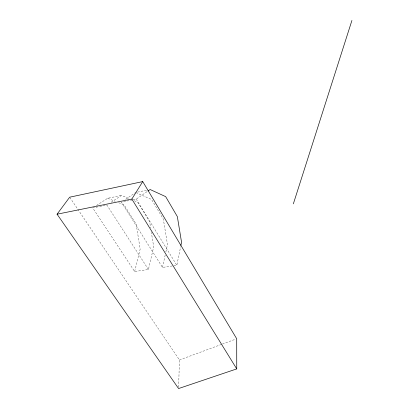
<?xml version="1.0" encoding="UTF-8"?>
<svg xmlns="http://www.w3.org/2000/svg" width="409" height="409" viewBox="0 0 409 409"><rect width="100%" height="100%" fill="white"/><g stroke="black" fill="none" stroke-linecap="round" stroke-linejoin="round"><path stroke-width="0.31" stroke-dasharray="2.04 1.53" d="M178.615 387.282L179.444 359.981L70.041 197.721M132.531 199.883L121.407 202.123L162.485 267.42L176.836 265.293L180.655 246.632M162.485 267.42L165.185 255.078M165.86 251.995L167.475 244.592L163.355 219.163L151.529 199.444L136.243 192.746M148.431 269.5L106.897 205.047L92.7 207.91L134.658 271.54L148.431 269.5L153.687 246.852L151.361 232.373M134.658 271.54L140.164 249.071L136.197 224.132L124.111 204.904L118.242 202.537M133.15 199.756L136.238 199.137L147.557 191.294M125.635 199.27L135.681 192.496M111.079 202.297L121.529 195.42L129.607 198.81M96.442 205.502L107.679 198.283L121.529 195.42M179.444 359.981L221.796 344.291M222.394 344.066L235.518 339.204M137.485 192.123L147.117 190.134M107.679 198.283L115.307 201.356M134.224 200.747L137.685 202.199L149.638 221.673L150.65 227.966M136.238 199.137L176.836 265.293"/><path stroke-width="0.61" d="M180.911 245.39L181.55 242.281L177.348 216.601L165.665 196.627L150.129 189.515L148.068 190.937M293.345 203.861L351.929 20.45M57.071 214.198L131.846 199.071L142.741 181.591L236.709 338.764L236.745 368.898L178.58 388.55L57.071 214.198L69.683 197.189L142.741 181.591M131.846 199.071L236.745 368.898"/></g></svg>
